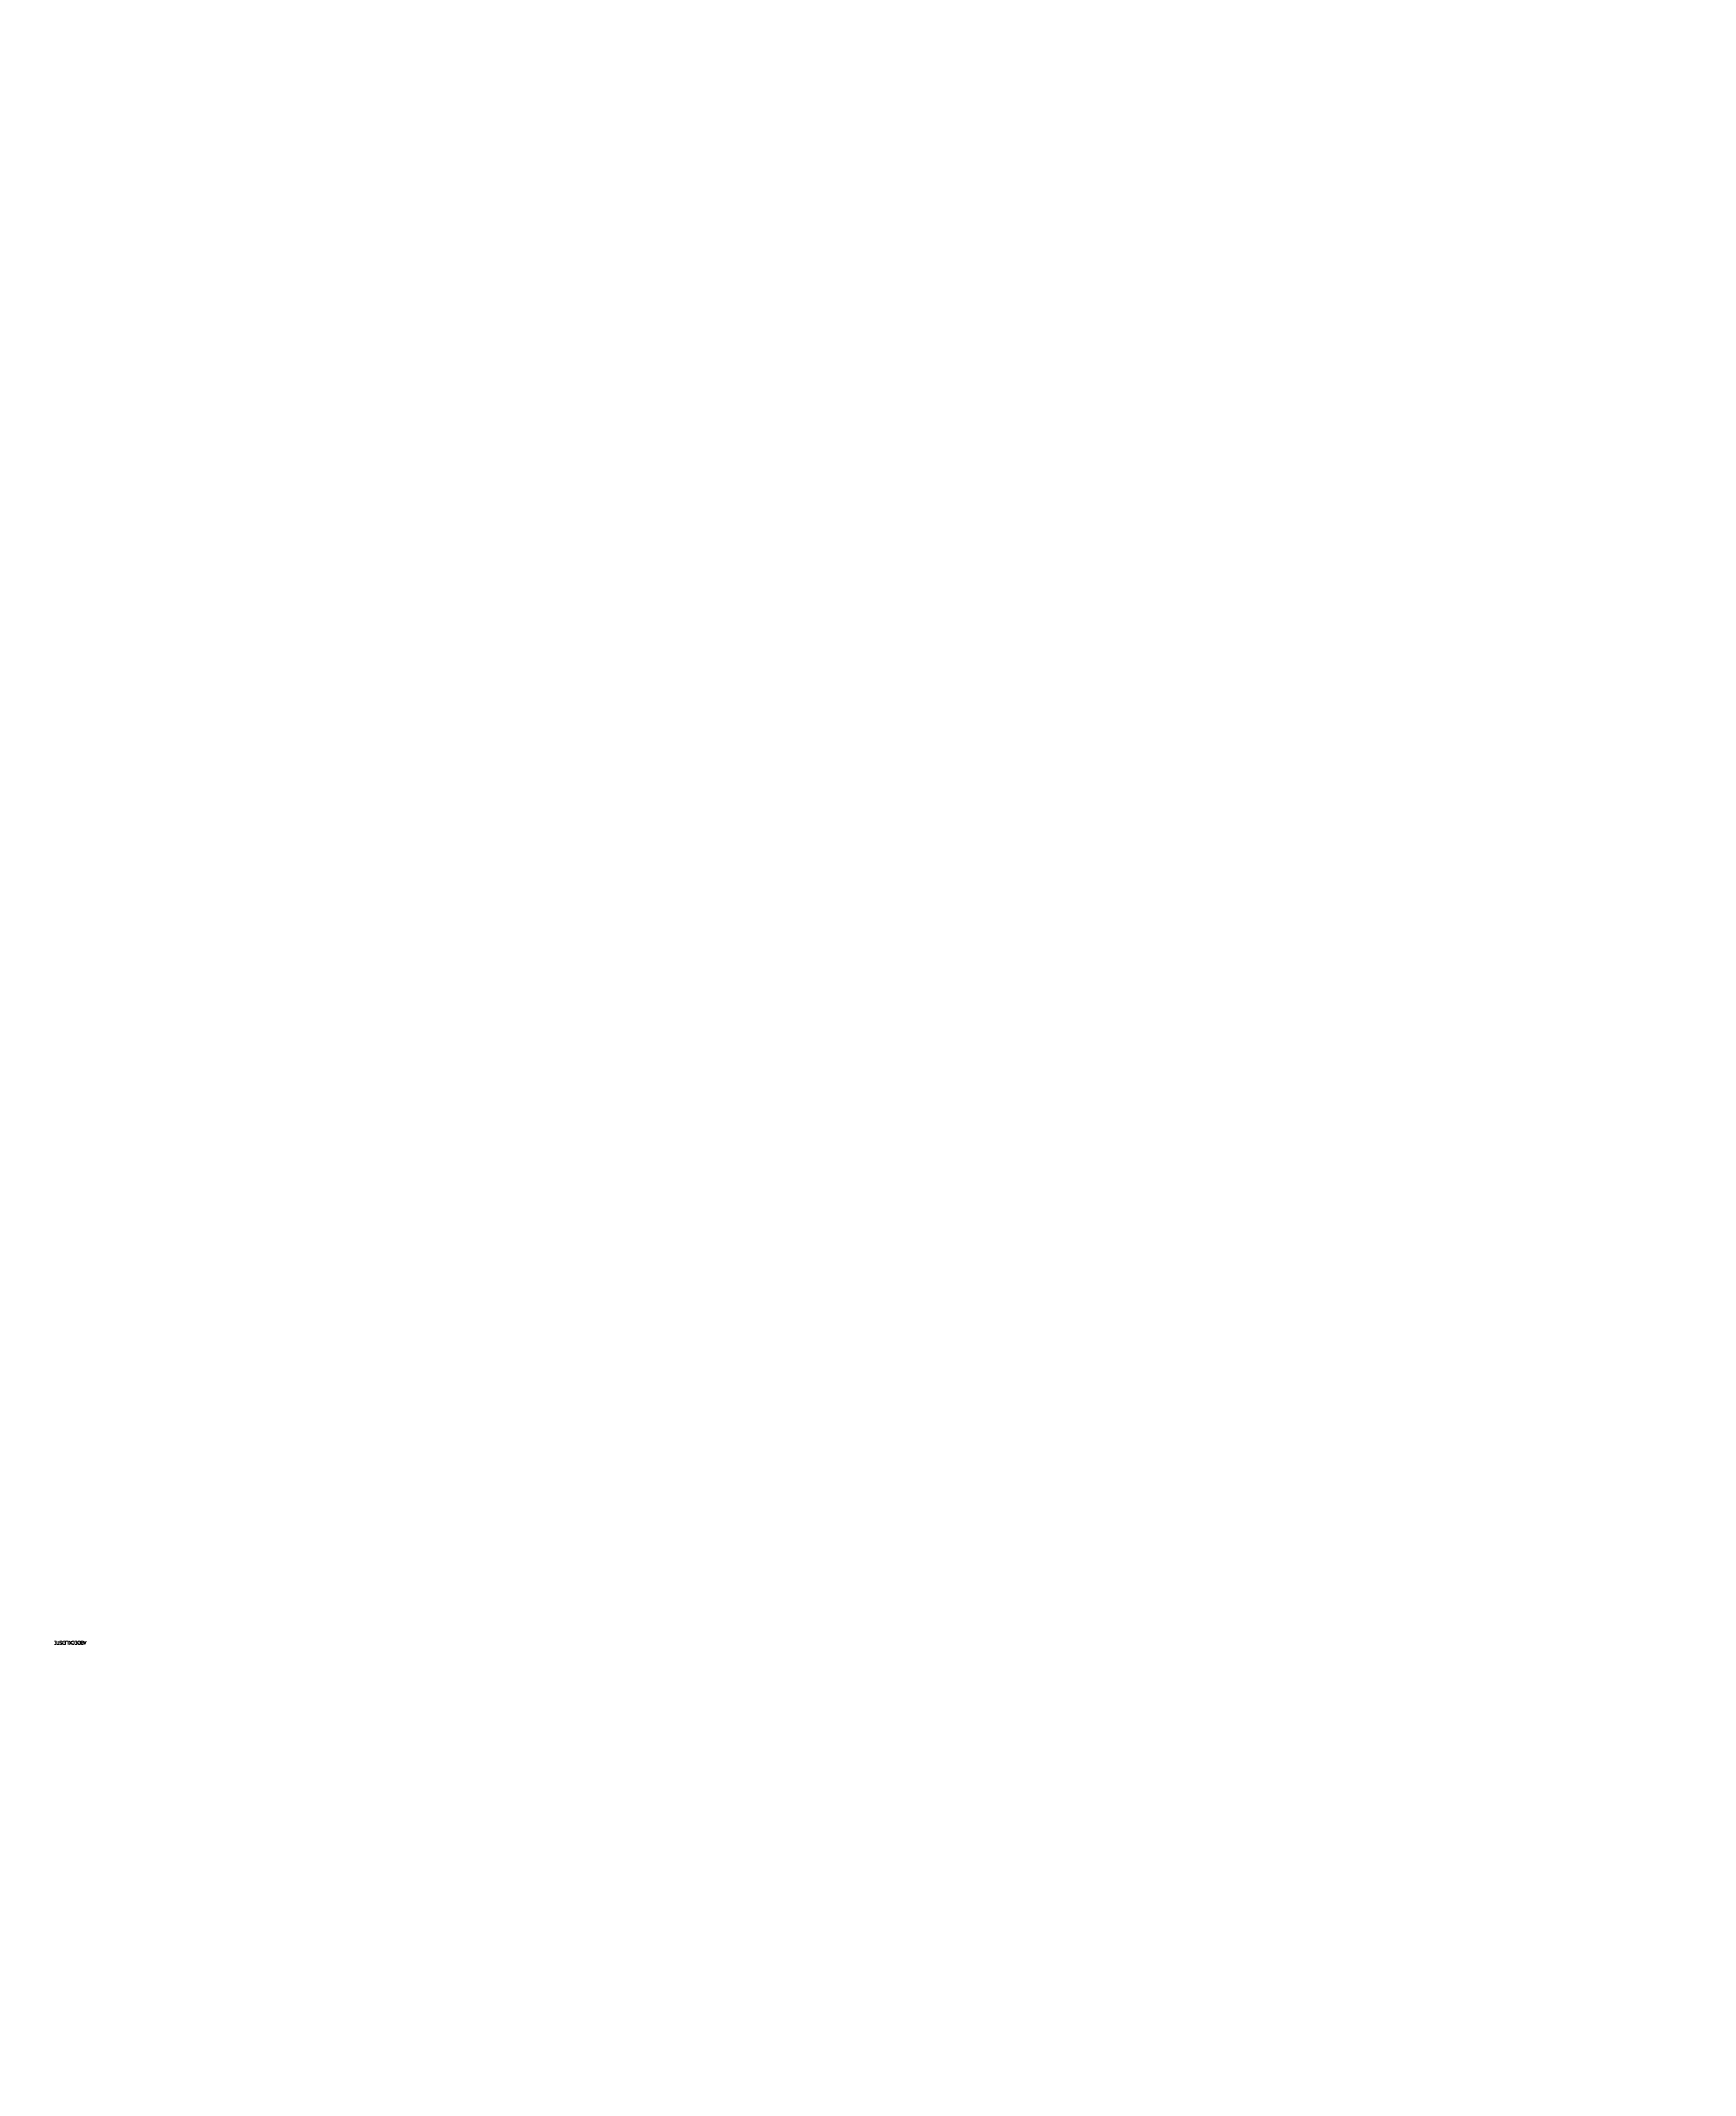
# Model space of a CAD drawing. Header units: millimetres. Extents: x -6345 to -3608, y 2414 to 4738.
# Drawn here: x -5017.96 to -4988.88, y 2730.9 to 2766.65 of the extents above; entities that cross this region are included whole.
import ezdxf

# ---------------------------------------------------------------- set-up
doc = ezdxf.new("R2010")
doc.units = ezdxf.units.MM
doc.header["$MEASUREMENT"] = 0
doc.layers.add('ASSEMBLY_Pen_No__7', color=7, linetype='Continuous', lineweight=35)
doc.styles.add('GENERATED_STYLE_2', font='txt.shx')

msp = doc.modelspace()

# ---------------------------------------------------------------- texts
at = {"layer": 'ASSEMBLY_Pen_No__7', "color": 7, "linetype": 'Continuous', "lineweight": 35, "insert": (-5017.724, 2738.53), "char_height": 0.06, "attachment_point": 9, "rotation": 180, "style": 'GENERATED_STYLE_2'}
msp.add_mtext('\\A1;{\\pqr;\\Ftxt.shx;ABDECKLEISTE}', dxfattribs=at)

doc.saveas('drawing.dxf')
